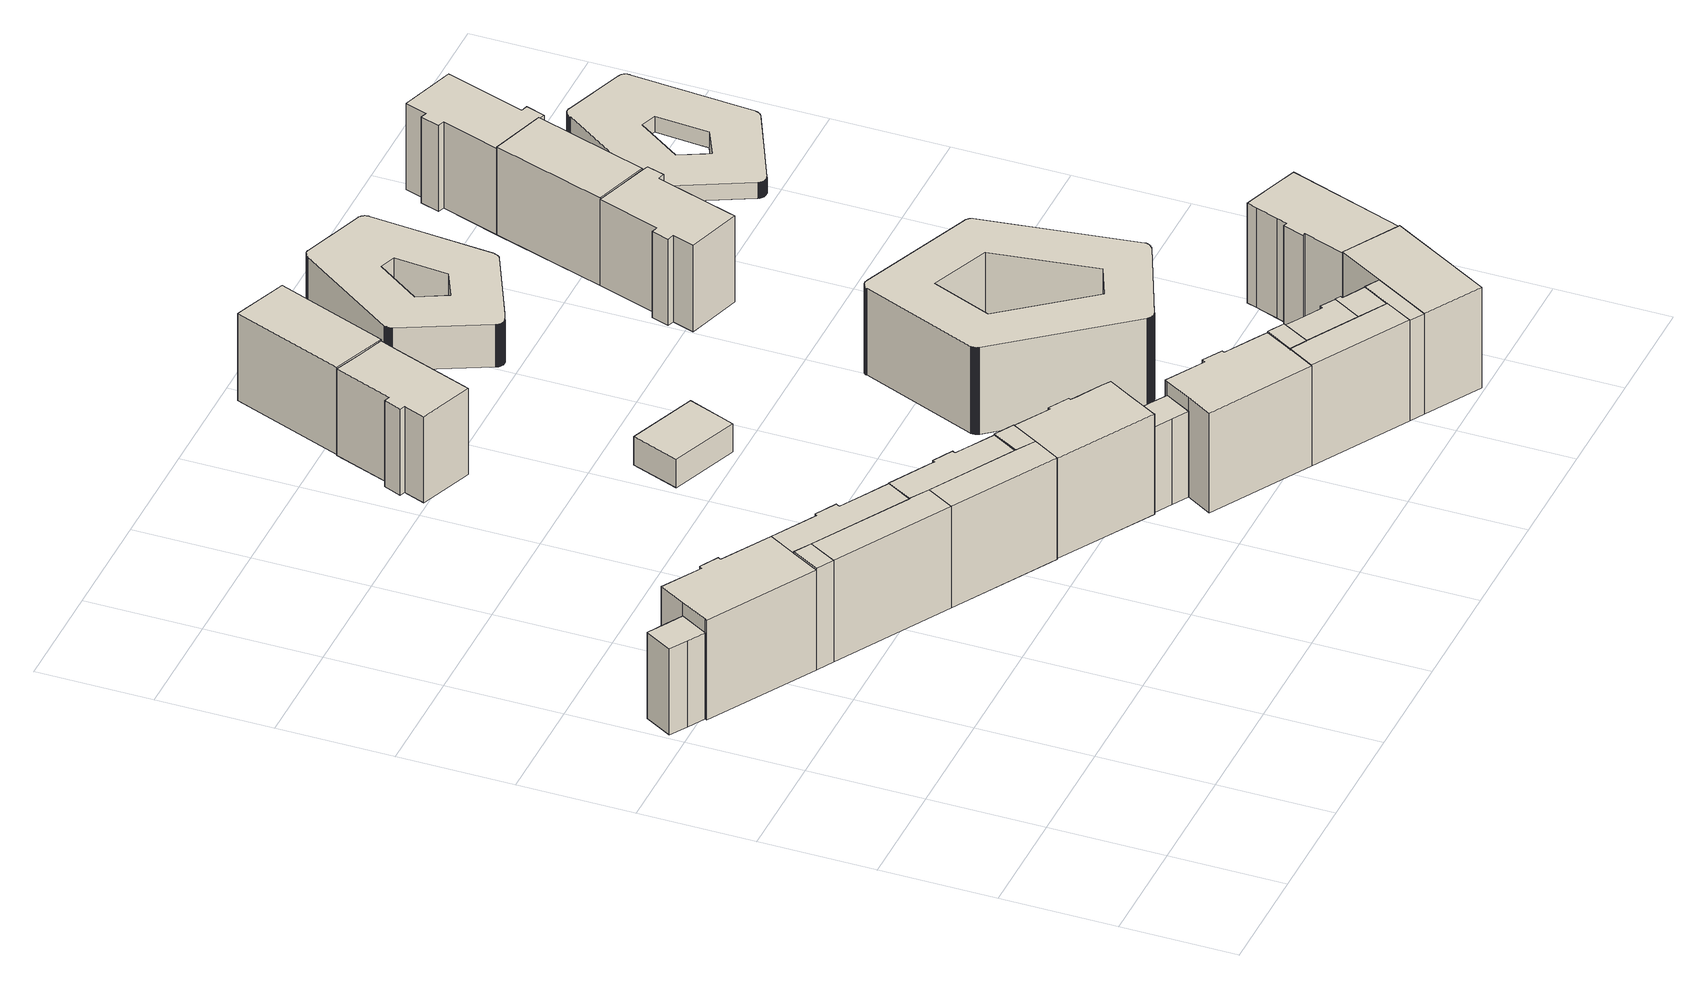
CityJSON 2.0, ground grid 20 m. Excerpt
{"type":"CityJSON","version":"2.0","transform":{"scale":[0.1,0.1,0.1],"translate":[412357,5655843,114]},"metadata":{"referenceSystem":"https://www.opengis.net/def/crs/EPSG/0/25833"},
"CityObjects":{
"building1":{"type":"Building","attributes":{"Gemeindeschluessel":14612000,"Geometrietyp2DReferenz":"3000","function":"31001_9998","roofType":"9999"},"children":["building1-1","building1-2","building1-3"]},
"building1-1":{"type":"BuildingPart","attributes":{"Dachtyp_tdc":"tdcPolyFlatRoof","Dachneigung":36.45,"QualitaetDacherkennung":65,"Geometrietyp2DReferenz":"3000","measuredHeight":21.32,"roofType":"2100"},"parents":["building1"],"geometry":[{"type":"Solid","lod":"1","boundaries":[[[[0,1,2,3]],[[4,5,6,7]],[[3,5,4,0]],[[2,6,5,3]],[[1,7,6,2]],[[0,4,7,1]]]]}]},
"building1-2":{"type":"BuildingPart","attributes":{"Dachtyp_tdc":"tdcPolyFlatRoof","Dachneigung":0,"QualitaetDacherkennung":46,"Geometrietyp2DReferenz":"3000","measuredHeight":16.4,"roofType":"1000"},"parents":["building1"],"geometry":[{"type":"Solid","lod":"1","boundaries":[[[[8,9,10,11,12,13]],[[14,15,16,17,18,19]],[[13,15,14,8]],[[12,16,15,13]],[[11,17,16,12]],[[10,18,17,11]],[[9,19,18,10]],[[8,14,19,9]]]]}]},
"building1-3":{"type":"BuildingPart","attributes":{"Dachtyp_tdc":"tdcHipAndGableRoof","Dachneigung":36.87,"QualitaetDacherkennung":68,"Geometrietyp2DReferenz":"3000","measuredHeight":21.28,"roofType":"5000"},"parents":["building1"],"geometry":[{"type":"Solid","lod":"1","boundaries":[[[[20,21,22,23,24,25,26,27,28,29,30]],[[31,32,33,5,4,34,17,16,35,36,37]],[[30,32,31,20]],[[29,33,32,30]],[[28,5,33,29]],[[27,4,5,28]],[[26,34,4,27]],[[25,17,34,26]],[[24,16,17,25]],[[23,35,16,24]],[[22,36,35,23]],[[21,37,36,22]],[[20,31,37,21]]]]}]},
"building2":{"type":"Building","attributes":{"Gemeindeschluessel":14612000,"Geometrietyp2DReferenz":"3000","function":"31001_9998","roofType":"9999"},"children":["building2-1","building2-2"]},
"building2-1":{"type":"BuildingPart","attributes":{"Dachtyp_tdc":"tdcPolyFlatRoof","Dachneigung":36.83,"QualitaetDacherkennung":70,"Geometrietyp2DReferenz":"3000","measuredHeight":21.34,"roofType":"2100"},"parents":["building2"],"geometry":[{"type":"Solid","lod":"1","boundaries":[[[[2,1,38,39,40,41]],[[42,43,44,45,7,6]],[[41,42,6,2]],[[40,43,42,41]],[[39,44,43,40]],[[38,45,44,39]],[[1,7,45,38]],[[2,6,7,1]]]]}]},
"building2-2":{"type":"BuildingPart","attributes":{"Dachtyp_tdc":"tdcPolyFlatRoof","Dachneigung":36.88,"QualitaetDacherkennung":68,"Geometrietyp2DReferenz":"3000","measuredHeight":21.29,"roofType":"2100"},"parents":["building2"],"geometry":[{"type":"Solid","lod":"1","boundaries":[[[[46,47,48,49,50,51,52,53,29,28,54]],[[6,5,33,55,56,57,58,59,60,43,42]],[[28,5,6,54]],[[29,33,5,28]],[[53,55,33,29]],[[52,56,55,53]],[[51,57,56,52]],[[50,58,57,51]],[[49,59,58,50]],[[48,60,59,49]],[[47,43,60,48]],[[46,42,43,47]],[[54,6,42,46]]]]}]},
"building3":{"type":"Building","attributes":{"Gemeindeschluessel":14612000,"Geometrietyp2DReferenz":"3000","function":"31001_9998","roofType":"9999"},"children":["building3-1","building3-2"]},
"building3-1":{"type":"BuildingPart","attributes":{"Dachtyp_tdc":"tdcPolyFlatRoof","Dachneigung":36.75,"QualitaetDacherkennung":66,"Geometrietyp2DReferenz":"3000","measuredHeight":21.28,"roofType":"2100"},"parents":["building3"],"geometry":[{"type":"Solid","lod":"1","boundaries":[[[[61,62,63,64,65,66,67,68,69,70,71,72]],[[60,73,74,75,76,77,78,79,80,81,44,43]],[[72,73,60,61]],[[71,74,73,72]],[[70,75,74,71]],[[69,76,75,70]],[[68,77,76,69]],[[67,78,77,68]],[[66,79,78,67]],[[65,80,79,66]],[[64,81,80,65]],[[63,44,81,64]],[[62,43,44,63]],[[61,60,43,62]]]]}]},
"building3-2":{"type":"BuildingPart","attributes":{"Dachtyp_tdc":"tdcPolyFlatRoof","Dachneigung":36.86,"QualitaetDacherkennung":70,"Geometrietyp2DReferenz":"3000","measuredHeight":21.34,"roofType":"2100"},"parents":["building3"],"geometry":[{"type":"Solid","lod":"1","boundaries":[[[[39,38,82,83,84]],[[44,81,85,86,45]],[[84,81,44,39]],[[83,85,81,84]],[[82,86,85,83]],[[38,45,86,82]],[[39,44,45,38]]]]}]},
"building4":{"type":"Building","attributes":{"Gemeindeschluessel":14612000,"Geometrietyp2DReferenz":"3000","function":"31001_9998","roofType":"9999"},"children":["building4-1","building4-2","building4-3"]},
"building4-1":{"type":"BuildingPart","attributes":{"Dachtyp_tdc":"tdcPolyFlatRoof","Dachneigung":36.84,"QualitaetDacherkennung":63,"Geometrietyp2DReferenz":"3000","measuredHeight":21.3,"roofType":"2100"},"parents":["building4"],"geometry":[{"type":"Solid","lod":"1","boundaries":[[[[87,84,83,88]],[[89,90,91,92]],[[88,90,89,87]],[[83,91,90,88]],[[84,92,91,83]],[[87,89,92,84]]]]}]},
"building4-2":{"type":"BuildingPart","attributes":{"Dachtyp_tdc":"tdcHipAndGableRoof","Dachneigung":36.83,"QualitaetDacherkennung":70,"Geometrietyp2DReferenz":"3000","measuredHeight":21.3,"roofType":"5000"},"parents":["building4"],"geometry":[{"type":"Solid","lod":"1","boundaries":[[[[93,94,95,96,97,98,99,100,101,102,103,104,105,106,107]],[[108,90,109,110,111,112,113,114,115,116,117,118,119,120,91]],[[107,90,108,93]],[[106,109,90,107]],[[105,110,109,106]],[[104,111,110,105]],[[103,112,111,104]],[[102,113,112,103]],[[101,114,113,102]],[[100,115,114,101]],[[99,116,115,100]],[[98,117,116,99]],[[97,118,117,98]],[[96,119,118,97]],[[95,120,119,96]],[[94,91,120,95]],[[93,108,91,94]]]]}]},
"building4-3":{"type":"BuildingPart","attributes":{"Dachtyp_tdc":"tdcPolyFlatRoof","Dachneigung":0,"QualitaetDacherkennung":50,"Geometrietyp2DReferenz":"3000","measuredHeight":16.38,"roofType":"1000"},"parents":["building4"],"geometry":[{"type":"Solid","lod":"1","boundaries":[[[[121,122,123,124,125,126]],[[127,128,129,130,131,118]],[[125,128,127,126]],[[124,129,128,125]],[[123,130,129,124]],[[122,131,130,123]],[[121,118,131,122]],[[118,121,126,127]]]]}]},
"building5":{"type":"Building","attributes":{"Gemeindeschluessel":14612000,"Geometrietyp2DReferenz":"3000","function":"31001_9998","roofType":"9999"},"children":["building5-1","building5-2"]},
"building5-1":{"type":"BuildingPart","attributes":{"Dachtyp_tdc":"tdcPolyFlatRoof","Dachneigung":0,"QualitaetDacherkennung":24,"Geometrietyp2DReferenz":"3000","measuredHeight":10.37,"roofType":"1000"},"parents":["building5"],"geometry":[{"type":"Solid","lod":"1","boundaries":[[[[132,133,134,135]],[[136,137,138,139]],[[135,137,136,132]],[[134,138,137,135]],[[133,139,138,134]],[[132,136,139,133]]]]}]},
"building5-2":{"type":"BuildingPart","attributes":{"Dachtyp_tdc":"tdcHipAndGableRoof","Dachneigung":25.41,"QualitaetDacherkennung":57,"Geometrietyp2DReferenz":"3000","measuredHeight":17.81,"roofType":"5000"},"parents":["building5"],"geometry":[{"type":"Solid","lod":"1","boundaries":[[[[140,141,142,143,144,145,146,147,148,149]],[[150,151,152,153,139,138,154,155,156,157]],[[149,151,150,140]],[[148,152,151,149]],[[147,153,152,148]],[[146,139,153,147]],[[145,138,139,146]],[[144,154,138,145]],[[143,155,154,144]],[[142,156,155,143]],[[141,157,156,142]],[[140,150,157,141]]]]}]},
"building6":{"type":"Building","attributes":{"Dachtyp_tdc":"tdcHipRoof","Gemeindeschluessel":14612000,"Dachneigung":34.17,"QualitaetDacherkennung":77,"Geometrietyp2DReferenz":"3000","measuredHeight":6.91,"function":"31001_9998","roofType":"3200"},"geometry":[{"type":"Solid","lod":"1","boundaries":[[[[158,159,160,161]],[[162,163,164,165]],[[161,163,162,158]],[[160,164,163,161]],[[159,165,164,160]],[[158,162,165,159]]]]}]},
"building7":{"type":"Building","attributes":{"Gemeindeschluessel":14612000,"Geometrietyp2DReferenz":"3000","function":"31001_9998","roofType":"9999"},"children":["building7-1","building7-2"]},
"building7-1":{"type":"BuildingPart","attributes":{"Dachtyp_tdc":"tdcPolyFlatRoof","Dachneigung":37.24,"QualitaetDacherkennung":54,"Geometrietyp2DReferenz":"3000","measuredHeight":21.34,"roofType":"2100"},"parents":["building7"],"geometry":[{"type":"Solid","lod":"1","boundaries":[[[[166,167,168,169,170]],[[171,172,173,174,175]],[[170,172,171,166]],[[169,173,172,170]],[[168,174,173,169]],[[167,175,174,168]],[[166,171,175,167]]]]}]},
"building7-2":{"type":"BuildingPart","attributes":{"Dachtyp_tdc":"tdcHipAndGableRoof","Dachneigung":36.91,"QualitaetDacherkennung":71,"Geometrietyp2DReferenz":"3000","measuredHeight":21.31,"roofType":"5000"},"parents":["building7"],"geometry":[{"type":"Solid","lod":"1","boundaries":[[[[176,177,178,179,180,181,182,183,184,185,186,187,188]],[[189,190,191,171,192,175,193,194,130,129,195,196,197]],[[188,190,189,176]],[[187,191,190,188]],[[186,171,191,187]],[[185,192,171,186]],[[184,175,192,185]],[[183,193,175,184]],[[182,194,193,183]],[[181,130,194,182]],[[180,129,130,181]],[[179,195,129,180]],[[178,196,195,179]],[[177,197,196,178]],[[176,189,197,177]]]]}]},
"building8":{"type":"Building","attributes":{"Dachtyp_tdc":"tdcGableRoof","Gemeindeschluessel":14612000,"Dachneigung":26.1,"QualitaetDacherkennung":76,"Geometrietyp2DReferenz":"3000","measuredHeight":17.83,"function":"31001_9998","roofType":"3100"},"geometry":[{"type":"Solid","lod":"1","boundaries":[[[[198,199,200,201]],[[202,203,204,205]],[[201,203,202,198]],[[200,204,203,201]],[[199,205,204,200]],[[198,202,205,199]]]]}]},
"building9":{"type":"Building","attributes":{"Gemeindeschluessel":14612000,"Geometrietyp2DReferenz":"3000","function":"31001_9998","roofType":"9999"},"children":["building9-1","building9-2"]},
"building9-1":{"type":"BuildingPart","attributes":{"Dachtyp_tdc":"tdcPolyFlatRoof","Dachneigung":36.88,"QualitaetDacherkennung":65,"Geometrietyp2DReferenz":"3000","measuredHeight":21.29,"roofType":"2100"},"parents":["building9"],"geometry":[{"type":"Solid","lod":"1","boundaries":[[[[206,207,208,209,210,211,212]],[[173,213,214,215,216,217,174]],[[212,213,173,206]],[[211,214,213,212]],[[210,215,214,211]],[[209,216,215,210]],[[208,217,216,209]],[[207,174,217,208]],[[206,173,174,207]]]]}]},
"building9-2":{"type":"BuildingPart","attributes":{"Dachtyp_tdc":"tdcPolyFlatRoof","Dachneigung":36.65,"QualitaetDacherkennung":71,"Geometrietyp2DReferenz":"3000","measuredHeight":21.32,"roofType":"2100"},"parents":["building9"],"geometry":[{"type":"Solid","lod":"1","boundaries":[[[[168,167,218,219,220,221]],[[217,222,223,193,175,174]],[[220,222,217,221]],[[219,223,222,220]],[[218,193,223,219]],[[167,175,193,218]],[[168,174,175,167]],[[221,217,174,168]]]]}]},
"building10":{"type":"Building","attributes":{"Dachtyp_tdc":"tdcPolyFlatRoof","Gemeindeschluessel":14612000,"Dachneigung":0,"QualitaetDacherkennung":1,"Geometrietyp2DReferenz":"3000","measuredHeight":16.52,"function":"31001_9998","roofType":"1000"},"geometry":[{"type":"Solid","lod":"1","boundaries":[[[[224,225,226,227,228,229,230,231,232,233,234,235,236,237,238,239,240,241,242,243,244,245,246,247,248,249,250,251,252,253,254,255,256,257,258,259,260,261,262,263,264,265,266,267,268,269,270,271,272,273,274,275,276,277,278,279,280,281,282,283,284,285,286,287,288,289,290,291,292,293,294,295,296,297,298,299,300,301,302,303,304,305,306,307,308,309,310,311,312,313,314,315],[316,317,318,319,320]],[[321,322,323,324,325,326,327,328,329,330,331,332,333,334,335,336,337,338,339,340,341,342,343,344,345,346,347,348,349,350,351,352,353,354,355,356,357,358,359,360,361,362,363,364,365,366,367,368,369,370,371,372,373,374,375,376,377,378,379,380,381,382,383,384,385,386,387,388,389,390,391,392,393,394,395,396,397,398,399,400,401,402,403,404,405,406,407,408,409,410,411,412],[413,414,415,416,417]],[[315,322,321,224]],[[314,323,322,315]],[[313,324,323,314]],[[312,325,324,313]],[[311,326,325,312]],[[310,327,326,311]],[[309,328,327,310]],[[308,329,328,309]],[[307,330,329,308]],[[306,331,330,307]],[[305,332,331,306]],[[304,333,332,305]],[[303,334,333,304]],[[302,335,334,303]],[[301,336,335,302]],[[300,337,336,301]],[[299,338,337,300]],[[298,339,338,299]],[[297,340,339,298]],[[296,341,340,297]],[[295,342,341,296]],[[294,343,342,295]],[[293,344,343,294]],[[292,345,344,293]],[[291,346,345,292]],[[290,347,346,291]],[[289,348,347,290]],[[288,349,348,289]],[[287,350,349,288]],[[286,351,350,287]],[[285,352,351,286]],[[284,353,352,285]],[[283,354,353,284]],[[282,355,354,283]],[[281,356,355,282]],[[280,357,356,281]],[[279,358,357,280]],[[278,359,358,279]],[[277,360,359,278]],[[276,361,360,277]],[[275,362,361,276]],[[274,363,362,275]],[[273,364,363,274]],[[272,365,364,273]],[[271,366,365,272]],[[270,367,366,271]],[[269,368,367,270]],[[268,369,368,269]],[[267,370,369,268]],[[266,371,370,267]],[[265,372,371,266]],[[264,373,372,265]],[[263,374,373,264]],[[262,375,374,263]],[[261,376,375,262]],[[260,377,376,261]],[[259,378,377,260]],[[258,379,378,259]],[[257,380,379,258]],[[256,381,380,257]],[[255,382,381,256]],[[254,383,382,255]],[[253,384,383,254]],[[252,385,384,253]],[[251,386,385,252]],[[250,387,386,251]],[[249,388,387,250]],[[248,389,388,249]],[[247,390,389,248]],[[246,391,390,247]],[[245,392,391,246]],[[244,393,392,245]],[[243,394,393,244]],[[242,395,394,243]],[[241,396,395,242]],[[240,397,396,241]],[[239,398,397,240]],[[238,399,398,239]],[[237,400,399,238]],[[236,401,400,237]],[[235,402,401,236]],[[234,403,402,235]],[[233,404,403,234]],[[232,405,404,233]],[[231,406,405,232]],[[230,407,406,231]],[[229,408,407,230]],[[228,409,408,229]],[[227,410,409,228]],[[226,411,410,227]],[[225,412,411,226]],[[224,321,412,225]],[[320,414,413,316]],[[319,415,414,320]],[[318,416,415,319]],[[317,417,416,318]],[[316,413,417,317]]]]}]},
"building11":{"type":"Building","attributes":{"Gemeindeschluessel":14612000,"Geometrietyp2DReferenz":"3000","function":"31001_9998","roofType":"9999"},"children":["building11-1","building11-2","building11-3"]},
"building11-1":{"type":"BuildingPart","attributes":{"Dachtyp_tdc":"tdcPolyFlatRoof","Dachneigung":35.82,"QualitaetDacherkennung":65,"Geometrietyp2DReferenz":"3000","measuredHeight":21.2,"roofType":"2100"},"parents":["building11"],"geometry":[{"type":"Solid","lod":"1","boundaries":[[[[418,419,420,421,422,423]],[[222,217,216,424,425,426]],[[423,217,222,418]],[[422,216,217,423]],[[421,424,216,422]],[[420,425,424,421]],[[419,426,425,420]],[[418,222,426,419]]]]}]},
"building11-2":{"type":"BuildingPart","attributes":{"Dachtyp_tdc":"tdcHipAndGableRoof","Dachneigung":36.13,"QualitaetDacherkennung":67,"Geometrietyp2DReferenz":"3000","measuredHeight":21.24,"roofType":"5000"},"parents":["building11"],"geometry":[{"type":"Solid","lod":"1","boundaries":[[[[427,428,429,430]],[[431,432,433,434]],[[430,432,431,427]],[[429,433,432,430]],[[428,434,433,429]],[[427,431,434,428]]]]}]},
"building11-3":{"type":"BuildingPart","attributes":{"Dachtyp_tdc":"tdcGableRoof","Dachneigung":35.96,"QualitaetDacherkennung":63,"Geometrietyp2DReferenz":"3000","measuredHeight":21.23,"roofType":"3100"},"parents":["building11"],"geometry":[{"type":"Solid","lod":"1","boundaries":[[[[435,436,437,438]],[[426,439,433,223]],[[438,439,426,435]],[[437,433,439,438]],[[436,223,433,437]],[[435,426,223,436]]]]}]},
"building12":{"type":"Building","attributes":{"Dachtyp_tdc":"tdcFreeFormRoof","Gemeindeschluessel":14612000,"Dachneigung":15.68,"QualitaetDacherkennung":5,"Geometrietyp2DReferenz":"3000","measuredHeight":10.21,"function":"31001_9998","roofType":"5000"},"geometry":[{"type":"Solid","lod":"1","boundaries":[[[[440,441,442,443,444,445,446,447,448,449,450,451,452,453,454,455,456,457,458,459,460,461,462,463,464,465,466,467,468,469,470,471,472,473,474,475,476,477,478,479,480,481,482,483,484,485,486,487,488,489,490,491,492,493,494,495,496,497,498,499,500,501,502,503,504,505,506,507,508,509,510,511,512,513,514,515,516,517,518,519,520,521,522,523,524,525,526,527,528,529],[530,531,532,533,534,535]],[[536,537,538,539,540,541,542,543,544,545,546,547,548,549,550,551,552,553,554,555,556,557,558,559,560,561,562,563,564,565,566,567,568,569,570,571,572,573,574,575,576,577,578,579,580,581,582,583,584,585,586,587,588,589,590,591,592,593,594,595,596,597,598,599,600,601,602,603,604,605,606,607,608,609,610,611,612,613,614,615,616,617,618,619,620,621,622,623,624,625],[626,627,628,629,630,631]],[[529,537,536,440]],[[528,538,537,529]],[[527,539,538,528]],[[526,540,539,527]],[[525,541,540,526]],[[524,542,541,525]],[[523,543,542,524]],[[522,544,543,523]],[[521,545,544,522]],[[520,546,545,521]],[[519,547,546,520]],[[518,548,547,519]],[[517,549,548,518]],[[516,550,549,517]],[[515,551,550,516]],[[514,552,551,515]],[[513,553,552,514]],[[512,554,553,513]],[[511,555,554,512]],[[510,556,555,511]],[[509,557,556,510]],[[508,558,557,509]],[[507,559,558,508]],[[506,560,559,507]],[[505,561,560,506]],[[504,562,561,505]],[[503,563,562,504]],[[502,564,563,503]],[[501,565,564,502]],[[500,566,565,501]],[[499,567,566,500]],[[498,568,567,499]],[[497,569,568,498]],[[496,570,569,497]],[[495,571,570,496]],[[494,572,571,495]],[[493,573,572,494]],[[492,574,573,493]],[[491,575,574,492]],[[490,576,575,491]],[[489,577,576,490]],[[488,578,577,489]],[[487,579,578,488]],[[486,580,579,487]],[[485,581,580,486]],[[484,582,581,485]],[[483,583,582,484]],[[482,584,583,483]],[[481,585,584,482]],[[480,586,585,481]],[[479,587,586,480]],[[478,588,587,479]],[[477,589,588,478]],[[476,590,589,477]],[[475,591,590,476]],[[474,592,591,475]],[[473,593,592,474]],[[472,594,593,473]],[[471,595,594,472]],[[470,596,595,471]],[[469,597,596,470]],[[468,598,597,469]],[[467,599,598,468]],[[466,600,599,467]],[[465,601,600,466]],[[464,602,601,465]],[[463,603,602,464]],[[462,604,603,463]],[[461,605,604,462]],[[460,606,605,461]],[[459,607,606,460]],[[458,608,607,459]],[[457,609,608,458]],[[456,610,609,457]],[[455,611,610,456]],[[454,612,611,455]],[[453,613,612,454]],[[452,614,613,453]],[[451,615,614,452]],[[450,616,615,451]],[[449,617,616,450]],[[448,618,617,449]],[[447,619,618,448]],[[446,620,619,447]],[[445,621,620,446]],[[444,622,621,445]],[[443,623,622,444]],[[442,624,623,443]],[[441,625,624,442]],[[440,536,625,441]],[[535,627,626,530]],[[534,628,627,535]],[[533,629,628,534]],[[532,630,629,533]],[[531,631,630,532]],[[530,626,631,531]]]]}]},
"building13":{"type":"Building","attributes":{"Dachtyp_tdc":"tdcHipAndGableRoof","Gemeindeschluessel":14612000,"Dachneigung":24.91,"QualitaetDacherkennung":59,"Geometrietyp2DReferenz":"3000","measuredHeight":17.84,"function":"31001_9998","roofType":"5000"},"geometry":[{"type":"Solid","lod":"1","boundaries":[[[[632,633,634,635,636,637,638,639,640,641,642,643]],[[644,645,646,647,648,649,650,651,652,653,654,655]],[[643,645,644,632]],[[642,646,645,643]],[[641,647,646,642]],[[640,648,647,641]],[[639,649,648,640]],[[638,650,649,639]],[[637,651,650,638]],[[636,652,651,637]],[[635,653,652,636]],[[634,654,653,635]],[[633,655,654,634]],[[632,644,655,633]]]]}]},
"building14":{"type":"Building","attributes":{"Dachtyp_tdc":"tdcGableRoof","Gemeindeschluessel":14612000,"Dachneigung":37.7,"QualitaetDacherkennung":80,"Geometrietyp2DReferenz":"3000","measuredHeight":21.41,"function":"31001_9998","roofType":"3100"},"geometry":[{"type":"Solid","lod":"1","boundaries":[[[[656,657,658,659,660,661,662,663,664,665,666,667]],[[668,669,670,671,672,673,674,675,431,676,434,677]],[[667,669,668,656]],[[666,670,669,667]],[[665,671,670,666]],[[664,672,671,665]],[[663,673,672,664]],[[662,674,673,663]],[[661,675,674,662]],[[660,431,675,661]],[[659,676,431,660]],[[658,434,676,659]],[[657,677,434,658]],[[656,668,677,657]]]]}]},
"building15":{"type":"Building","attributes":{"Dachtyp_tdc":"tdcGableRoof","Gemeindeschluessel":14612000,"Dachneigung":24.44,"QualitaetDacherkennung":77,"Geometrietyp2DReferenz":"3000","measuredHeight":17.84,"function":"31001_9998","roofType":"3100"},"geometry":[{"type":"Solid","lod":"1","boundaries":[[[[678,679,680,681]],[[646,682,683,648]],[[681,682,646,678]],[[680,683,682,681]],[[679,648,683,680]],[[678,646,648,679]]]]}]},
"building16":{"type":"Building","attributes":{"Dachtyp_tdc":"tdcHipAndGableRoof","Gemeindeschluessel":14612000,"Dachneigung":24.62,"QualitaetDacherkennung":63,"Geometrietyp2DReferenz":"3000","measuredHeight":17.79,"function":"31001_9998","roofType":"5000"},"geometry":[{"type":"Solid","lod":"1","boundaries":[[[[684,685,686,687,688,689,690,691,692,693,694,695]],[[696,683,697,682,698,699,700,701,702,703,704,705]],[[695,683,696,684]],[[694,697,683,695]],[[693,682,697,694]],[[692,698,682,693]],[[691,699,698,692]],[[690,700,699,691]],[[689,701,700,690]],[[688,702,701,689]],[[687,703,702,688]],[[686,704,703,687]],[[685,705,704,686]],[[684,696,705,685]]]]}]},
"building17":{"type":"Building","attributes":{"Dachtyp_tdc":"tdcPolyFlatRoof","Gemeindeschluessel":14612000,"Dachneigung":0,"QualitaetDacherkennung":0,"Geometrietyp2DReferenz":"3000","BezugspunktDach":"2000","measuredHeight":3,"function":"31001_9998"},"geometry":[{"type":"Solid","lod":"1","boundaries":[[[[706,707,708,709,710,711,712,713,714,715,716,717,718,719,720,721,722,723,724,725,726,727,728,729,730,731,732,733,734,735,736,737,738,739,740,741,742,743,744,745,746,747,748,749,750,751,752,753,754,755,756,757,758,759,760,761,762,763,764,765,766,767,768,769,770,771,772,773,774,775,776,777,778,779,780,781,782,783,784,785,786,787,788,789,790,791,792,793,794,795,796,797,798,799,800,801,802],[803,804,805,806,807]],[[808,809,810,811,812,813,814,815,816,817,818,819,820,821,822,823,824,825,826,827,828,829,830,831,832,833,834,835,836,837,838,839,840,841,842,843,844,845,846,847,848,849,850,851,852,853,854,855,856,857,858,859,860,861,862,863,864,865,866,867,868,869,870,871,872,873,874,875,876,877,878,879,880,881,882,883,884,885,886,887,888,889,890,891,892,893,894,895,896,897,898,899,900,901,902,903,904],[905,906,907,908,909]],[[802,809,808,706]],[[801,810,809,802]],[[800,811,810,801]],[[799,812,811,800]],[[798,813,812,799]],[[797,814,813,798]],[[796,815,814,797]],[[795,816,815,796]],[[794,817,816,795]],[[793,818,817,794]],[[792,819,818,793]],[[791,820,819,792]],[[790,821,820,791]],[[789,822,821,790]],[[788,823,822,789]],[[787,824,823,788]],[[786,825,824,787]],[[785,826,825,786]],[[784,827,826,785]],[[783,828,827,784]],[[782,829,828,783]],[[781,830,829,782]],[[780,831,830,781]],[[779,832,831,780]],[[778,833,832,779]],[[777,834,833,778]],[[776,835,834,777]],[[775,836,835,776]],[[774,837,836,775]],[[773,838,837,774]],[[772,839,838,773]],[[771,840,839,772]],[[770,841,840,771]],[[769,842,841,770]],[[768,843,842,769]],[[767,844,843,768]],[[766,845,844,767]],[[765,846,845,766]],[[764,847,846,765]],[[763,848,847,764]],[[762,849,848,763]],[[761,850,849,762]],[[760,851,850,761]],[[759,852,851,760]],[[758,853,852,759]],[[757,854,853,758]],[[756,855,854,757]],[[755,856,855,756]],[[754,857,856,755]],[[753,858,857,754]],[[752,859,858,753]],[[751,860,859,752]],[[750,861,860,751]],[[749,862,861,750]],[[748,863,862,749]],[[747,864,863,748]],[[746,865,864,747]],[[745,866,865,746]],[[744,867,866,745]],[[743,868,867,744]],[[742,869,868,743]],[[741,870,869,742]],[[740,871,870,741]],[[739,872,871,740]],[[738,873,872,739]],[[737,874,873,738]],[[736,875,874,737]],[[735,876,875,736]],[[734,877,876,735]],[[733,878,877,734]],[[732,879,878,733]],[[731,880,879,732]],[[730,881,880,731]],[[729,882,881,730]],[[728,883,882,729]],[[727,884,883,728]],[[726,885,884,727]],[[725,886,885,726]],[[724,887,886,725]],[[723,888,887,724]],[[722,889,888,723]],[[721,890,889,722]],[[720,891,890,721]],[[719,892,891,720]],[[718,893,892,719]],[[717,894,893,718]],[[716,895,894,717]],[[715,896,895,716]],[[714,897,896,715]],[[713,898,897,714]],[[712,899,898,713]],[[711,900,899,712]],[[710,901,900,711]],[[709,902,901,710]],[[708,903,902,709]],[[707,904,903,708]],[[706,808,904,707]],[[807,906,905,803]],[[806,907,906,807]],[[805,908,907,806]],[[804,909,908,805]],[[803,905,909,804]]]]}]}
},
"vertices":[
[250,681,197],[279,664,197],[307,713,197],[278,730,197],[250,681,4],[278,730,4],[307,713,4],[279,664,4],
[35,876,168],[7,828,168],[37,810,168],[67,793,168],[95,841,168],[67,857,168],[35,876,4],[67,857,4],[95,841,4],[67,793,4],[37,810,4],[7,828,4],
[224,834,194],[192,852,194],[189,847,194],[121,887,194],[95,841,194],[67,793,194],[65,789,194],[250,681,194],[278,730,194],[306,779,194],[221,829,194],[224,834,4],[221,829,4],[306,779,4],[65,789,4],[121,887,4],[189,847,4],[192,852,4],
[478,549,197],[506,597,197],[475,616,197],[474,615,197],[474,615,4],[475,616,4],[506,597,4],[478,549,4],
[474,615,194],[475,616,194],[502,662,194],[457,688,194],[418,711,194],[422,717,194],[386,738,194],[383,734,194],[307,713,194],[383,734,4],[386,738,4],[422,717,4],[418,711,4],[457,688,4],[502,662,4],
[502,662,195],[475,616,195],[506,597,195],[652,512,195],[679,558,195],[655,572,195],[632,586,195],[613,597,195],[616,602,195],[582,621,195],[580,617,195],[572,622,195],[572,622,4],[580,617,4],[582,621,4],[616,602,4],[613,597,4],[632,586,4],[655,572,4],[679,558,4],[652,512,4],
[657,445,197],[685,492,197],[652,512,197],[685,492,4],[657,445,4],
[679,558,197],[712,539,197],[679,558,5],[712,539,5],[685,492,5],[652,512,5],
[685,493,196],[685,492,196],[657,445,196],[821,349,196],[822,352,196],[849,399,196],[875,443,196],[860,453,196],[817,477,196],[808,483,196],[810,487,196],[775,507,196],[773,503,196],[763,509,196],[712,539,196],[685,493,5],[763,509,5],[773,503,5],[775,507,5],[810,487,5],[808,483,5],[817,477,5],[860,453,5],[875,443,5],[849,399,5],[822,352,5],[821,349,5],[657,445,5],
[822,352,168],[855,333,168],[882,317,168],[909,363,168],[883,379,168],[849,398,168],[849,398,5],[883,379,5],[909,363,5],[882,317,5],[855,333,5],
[607,1535,107],[593,1541,107],[580,1509,107],[595,1503,107],[607,1535,3],[595,1503,3],[580,1509,3],[593,1541,3],
[450,1478,167],[437,1447,167],[447,1443,167],[433,1406,167],[527,1370,167],[580,1509,167],[593,1541,167],[547,1558,167],[499,1577,167],[460,1474,167],[450,1478,3],[460,1474,3],[499,1577,3],[547,1558,3],[527,1370,3],[433,1406,3],[447,1443,3],[437,1447,3],
[644,1142,58],[613,1059,58],[732,1013,58],[764,1096,58],[644,1142,4],[764,1096,4],[732,1013,4],[613,1059,4],
[1085,267,197],[1057,218,197],[1085,202,197],[1113,251,197],[1094,262,197],[1085,267,5],[1094,262,5],[1113,251,5],[1085,202,5],[1057,218,5],
[1014,314,195],[981,334,195],[978,328,195],[911,367,195],[909,363,195],[882,317,195],[855,272,195],[1029,171,195],[1057,218,195],[1057,219,195],[1085,267,195],[1063,280,195],[1012,310,195],[1014,314,5],[1012,310,5],[1063,280,5],[1057,219,5],[1029,171,5],[855,272,5],[911,367,5],[978,328,5],[981,334,5],
[499,1577,170],[593,1541,170],[668,1735,170],[574,1771,170],[499,1577,4],[574,1771,4],[668,1735,4],[593,1541,4],
[1113,251,194],[1085,202,194],[1175,150,194],[1206,203,194],[1181,218,194],[1178,213,194],[1136,237,194],[1136,237,5],[1178,213,5],[1181,218,5],[1206,203,5],[1175,150,5],
[1029,171,197],[1194,75,197],[1222,123,197],[1175,150,197],[1222,123,5],[1194,75,5],
[914,692,169],[914,691,169],[914,690,169],[914,689,169],[914,688,169],[914,687,169],[914,686,169],[914,685,169],[914,684,169],[914,683,169],[914,682,169],[915,681,169],[915,680,169],[916,679,169],[916,678,169],[917,677,169],[1084,466,169],[1085,465,169],[1086,464,169],[1087,463,169],[1088,463,169],[1089,462,169],[1090,462,169],[1090,461,169],[1091,461,169],[1092,461,169],[1093,461,169],[1095,460,169],[1096,460,169],[1097,460,169],[1098,460,169],[1099,461,169],[1100,461,169],[1101,461,169],[1102,462,169],[1257,528,169],[1258,529,169],[1259,529,169],[1259,530,169],[1260,531,169],[1261,531,169],[1262,532,169],[1262,533,169],[1263,534,169],[1264,534,169],[1264,535,169],[1265,536,169],[1265,537,169],[1265,538,169],[1266,539,169],[1266,540,169],[1266,541,169],[1266,542,169],[1266,543,169],[1266,544,169],[1227,813,169],[1226,814,169],[1226,815,169],[1225,816,169],[1225,817,169],[1225,818,169],[1224,818,169],[1223,819,169],[1223,820,169],[1222,820,169],[1221,821,169],[1220,822,169],[1219,823,169],[1218,823,169],[1217,823,169],[1015,904,169],[1014,904,169],[1013,905,169],[1012,905,169],[1011,905,169],[1010,905,169],[1008,905,169],[1007,905,169],[1006,905,169],[1005,904,169],[1004,904,169],[1003,903,169],[1002,903,169],[1001,902,169],[1000,902,169],[999,901,169],[999,900,169],[998,900,169],[997,899,169],[997,898,169],[996,897,169],[996,896,169],[1152,762,169],[1179,578,169],[1119,552,169],[1004,698,169],[1047,804,169],[914,692,4],[996,896,4],[996,897,4],[997,898,4],[997,899,4],[998,900,4],[999,900,4],[999,901,4],[1000,902,4],[1001,902,4],[1002,903,4],[1003,903,4],[1004,904,4],[1005,904,4],[1006,905,4],[1007,905,4],[1008,905,4],[1010,905,4],[1011,905,4],[1012,905,4],[1013,905,4],[1014,904,4],[1015,904,4],[1217,823,4],[1218,823,4],[1219,823,4],[1220,822,4],[1221,821,4],[1222,820,4],[1223,820,4],[1223,819,4],[1224,818,4],[1225,818,4],[1225,817,4],[1225,816,4],[1226,815,4],[1226,814,4],[1227,813,4],[1266,544,4],[1266,543,4],[1266,542,4],[1266,541,4],[1266,540,4],[1266,539,4],[1265,538,4],[1265,537,4],[1265,536,4],[1264,535,4],[1264,534,4],[1263,534,4],[1262,533,4],[1262,532,4],[1261,531,4],[1260,531,4],[1259,530,4],[1259,529,4],[1258,529,4],[1257,528,4],[1102,462,4],[1101,461,4],[1100,461,4],[1099,461,4],[1098,460,4],[1097,460,4],[1096,460,4],[1095,460,4],[1093,461,4],[1092,461,4],[1091,461,4],[1090,461,4],[1090,462,4],[1089,462,4],[1088,463,4],[1087,463,4],[1086,464,4],[1085,465,4],[1084,466,4],[917,677,4],[916,678,4],[916,679,4],[915,680,4],[915,681,4],[914,682,4],[914,683,4],[914,684,4],[914,685,4],[914,686,4],[914,687,4],[914,688,4],[914,689,4],[914,690,4],[914,691,4],[1152,762,4],[1047,804,4],[1004,698,4],[1119,552,4],[1179,578,4],
[1222,123,195],[1251,172,195],[1212,194,195],[1215,198,195],[1206,203,195],[1175,150,195],[1215,198,5],[1212,194,5],[1251,172,5],
[1418,181,197],[1322,237,197],[1219,60,197],[1315,4,197],[1418,181,5],[1315,4,5],[1219,60,5],[1322,237,5],
[1251,172,196],[1194,75,196],[1219,60,196],[1276,158,196],[1276,158,5],
[863,1771,83],[739,1594,83],[739,1593,83],[738,1592,83],[738,1591,83],[738,1590,83],[737,1589,83],[737,1588,83],[737,1587,83],[737,1586,83],[737,1585,83],[737,1584,83],[737,1583,83],[737,1582,83],[738,1581,83],[738,1580,83],[806,1436,83],[806,1435,83],[807,1434,83],[807,1433,83],[808,1432,83],[809,1431,83],[810,1430,83],[811,1429,83],[812,1429,83],[813,1428,83],[814,1428,83],[815,1428,83],[816,1427,83],[817,1427,83],[818,1427,83],[819,1427,83],[820,1427,83],[821,1427,83],[822,1427,83],[823,1428,83],[824,1428,83],[838,1434,83],[969,1495,83],[970,1496,83],[971,1497,83],[972,1497,83],[973,1498,83],[974,1499,83],[974,1500,83],[975,1500,83],[975,1501,83],[976,1502,83],[976,1503,83],[977,1504,83],[977,1505,83],[977,1506,83],[978,1507,83],[978,1508,83],[978,1509,83],[997,1722,83],[997,1723,83],[997,1724,83],[997,1725,83],[996,1726,83],[996,1727,83],[996,1728,83],[996,1729,83],[995,1730,83],[994,1731,83],[994,1732,83],[993,1733,83],[993,1734,83],[992,1734,83],[991,1735,83],[990,1736,83],[989,1737,83],[988,1737,83],[879,1776,83],[878,1777,83],[877,1777,83],[876,1777,83],[875,1777,83],[874,1777,83],[873,1777,83],[872,1777,83],[871,1776,83],[870,1776,83],[869,1775,83],[868,1775,83],[867,1774,83],[866,1774,83],[865,1773,83],[864,1772,83],[864,1771,83],[847,1537,83],[827,1579,83],[881,1656,83],[909,1646,83],[901,1553,83],[851,1529,83],[863,1771,2],[864,1771,2],[864,1772,2],[865,1773,2],[866,1774,2],[867,1774,2],[868,1775,2],[869,1775,2],[870,1776,2],[871,1776,2],[872,1777,2],[873,1777,2],[874,1777,2],[875,1777,2],[876,1777,2],[877,1777,2],[878,1777,2],[879,1776,2],[988,1737,2],[989,1737,2],[990,1736,2],[991,1735,2],[992,1734,2],[993,1734,2],[993,1733,2],[994,1732,2],[994,1731,2],[995,1730,2],[996,1729,2],[996,1728,2],[996,1727,2],[996,1726,2],[997,1725,2],[997,1724,2],[997,1723,2],[997,1722,2],[978,1509,2],[978,1508,2],[978,1507,2],[977,1506,2],[977,1505,2],[977,1504,2],[976,1503,2],[976,1502,2],[975,1501,2],[975,1500,2],[974,1500,2],[974,1499,2],[973,1498,2],[972,1497,2],[971,1497,2],[970,1496,2],[969,1495,2],[838,1434,2],[824,1428,2],[823,1428,2],[822,1427,2],[821,1427,2],[820,1427,2],[819,1427,2],[818,1427,2],[817,1427,2],[816,1427,2],[815,1428,2],[814,1428,2],[813,1428,2],[812,1429,2],[811,1429,2],[810,1430,2],[809,1431,2],[808,1432,2],[807,1433,2],[807,1434,2],[806,1435,2],[806,1436,2],[738,1580,2],[738,1581,2],[737,1582,2],[737,1583,2],[737,1584,2],[737,1585,2],[737,1586,2],[737,1587,2],[737,1588,2],[737,1589,2],[738,1590,2],[738,1591,2],[738,1592,2],[739,1593,2],[739,1594,2],[847,1537,2],[851,1529,2],[901,1553,2],[909,1646,2],[881,1656,2],[827,1579,2],
[1013,1259,168],[1003,1229,168],[1015,1225,168],[1002,1187,168],[1098,1156,168],[1146,1302,168],[1158,1298,168],[1168,1329,168],[1157,1333,168],[1109,1349,168],[1061,1365,168],[1025,1256,168],[1013,1259,4],[1025,1256,4],[1061,1365,4],[1109,1349,4],[1157,1333,4],[1168,1329,4],[1158,1298,4],[1146,1302,4],[1098,1156,4],[1002,1187,4],[1015,1225,4],[1003,1229,4],
[1342,311,195],[1347,310,195],[1322,237,195],[1370,208,195],[1418,181,195],[1490,386,195],[1440,404,195],[1388,422,195],[1382,404,195],[1368,364,195],[1361,346,195],[1355,348,195],[1342,311,5],[1355,348,5],[1361,346,5],[1368,364,5],[1382,404,5],[1388,422,5],[1440,404,5],[1490,386,5],[1370,208,5],[1347,310,5],
[1061,1365,171],[1157,1333,171],[1222,1531,171],[1126,1562,171],[1126,1562,4],[1222,1531,4],
[1234,1527,168],[1245,1560,168],[1233,1564,168],[1280,1704,168],[1184,1736,168],[1171,1697,168],[1160,1701,168],[1149,1668,168],[1160,1664,168],[1126,1562,168],[1175,1546,168],[1222,1531,168],[1234,1527,4],[1175,1546,4],[1160,1664,4],[1149,1668,4],[1160,1701,4],[1171,1697,4],[1184,1736,4],[1280,1704,4],[1233,1564,4],[1245,1560,4],
[1294,1375,34],[1294,1374,34],[1294,1373,34],[1294,1372,34],[1294,1371,34],[1295,1370,34],[1295,1369,34],[1295,1368,34],[1364,1224,34],[1365,1223,34],[1365,1222,34],[1366,1221,34],[1367,1221,34],[1367,1220,34],[1368,1219,34],[1369,1218,34],[1370,1218,34],[1371,1217,34],[1372,1217,34],[1373,1217,34],[1374,1216,34],[1375,1216,34],[1376,1216,34],[1377,1216,34],[1378,1216,34],[1379,1216,34],[1380,1216,34],[1381,1216,34],[1382,1217,34],[1383,1217,34],[1529,1286,34],[1530,1287,34],[1531,1288,34],[1532,1288,34],[1532,1289,34],[1533,1290,34],[1534,1291,34],[1534,1292,34],[1535,1293,34],[1535,1294,34],[1536,1295,34],[1536,1296,34],[1536,1297,34],[1537,1298,34],[1553,1512,34],[1553,1513,34],[1553,1514,34],[1553,1515,34],[1553,1516,34],[1553,1517,34],[1553,1518,34],[1552,1519,34],[1552,1520,34],[1551,1521,34],[1551,1522,34],[1550,1523,34],[1549,1524,34],[1548,1525,34],[1547,1526,34],[1546,1526,34],[1545,1527,34],[1544,1527,34],[1543,1528,34],[1438,1565,34],[1437,1566,34],[1436,1566,34],[1435,1566,34],[1434,1567,34],[1433,1567,34],[1432,1567,34],[1431,1567,34],[1430,1567,34],[1428,1567,34],[1427,1567,34],[1426,1566,34],[1425,1566,34],[1424,1565,34],[1423,1565,34],[1422,1564,34],[1421,1564,34],[1421,1563,34],[1420,1562,34],[1419,1562,34],[1418,1561,34],[1418,1560,34],[1417,1559,34],[1417,1558,34],[1416,1557,34],[1416,1556,34],[1296,1383,34],[1296,1382,34],[1295,1381,34],[1295,1380,34],[1294,1379,34],[1294,1378,34],[1294,1377,34],[1294,1376,34],[1384,1369,34],[1438,1446,34],[1466,1436,34],[1459,1343,34],[1408,1318,34],[1294,1375,4],[1294,1376,4],[1294,1377,4],[1294,1378,4],[1294,1379,4],[1295,1380,4],[1295,1381,4],[1296,1382,4],[1296,1383,4],[1416,1556,4],[1416,1557,4],[1417,1558,4],[1417,1559,4],[1418,1560,4],[1418,1561,4],[1419,1562,4],[1420,1562,4],[1421,1563,4],[1421,1564,4],[1422,1564,4],[1423,1565,4],[1424,1565,4],[1425,1566,4],[1426,1566,4],[1427,1567,4],[1428,1567,4],[1430,1567,4],[1431,1567,4],[1432,1567,4],[1433,1567,4],[1434,1567,4],[1435,1566,4],[1436,1566,4],[1437,1566,4],[1438,1565,4],[1543,1528,4],[1544,1527,4],[1545,1527,4],[1546,1526,4],[1547,1526,4],[1548,1525,4],[1549,1524,4],[1550,1523,4],[1551,1522,4],[1551,1521,4],[1552,1520,4],[1552,1519,4],[1553,1518,4],[1553,1517,4],[1553,1516,4],[1553,1515,4],[1553,1514,4],[1553,1513,4],[1553,1512,4],[1537,1298,4],[1536,1297,4],[1536,1296,4],[1536,1295,4],[1535,1294,4],[1535,1293,4],[1534,1292,4],[1534,1291,4],[1533,1290,4],[1532,1289,4],[1532,1288,4],[1531,1288,4],[1530,1287,4],[1529,1286,4],[1383,1217,4],[1382,1217,4],[1381,1216,4],[1380,1216,4],[1379,1216,4],[1378,1216,4],[1377,1216,4],[1376,1216,4],[1375,1216,4],[1374,1216,4],[1373,1217,4],[1372,1217,4],[1371,1217,4],[1370,1218,4],[1369,1218,4],[1368,1219,4],[1367,1220,4],[1367,1221,4],[1366,1221,4],[1365,1222,4],[1365,1223,4],[1364,1224,4],[1295,1368,4],[1295,1369,4],[1295,1370,4],[1294,1371,4],[1294,1372,4],[1294,1373,4],[1294,1374,4],[1384,1369,4],[1408,1318,4],[1459,1343,4],[1466,1436,4],[1438,1446,4]
]}
